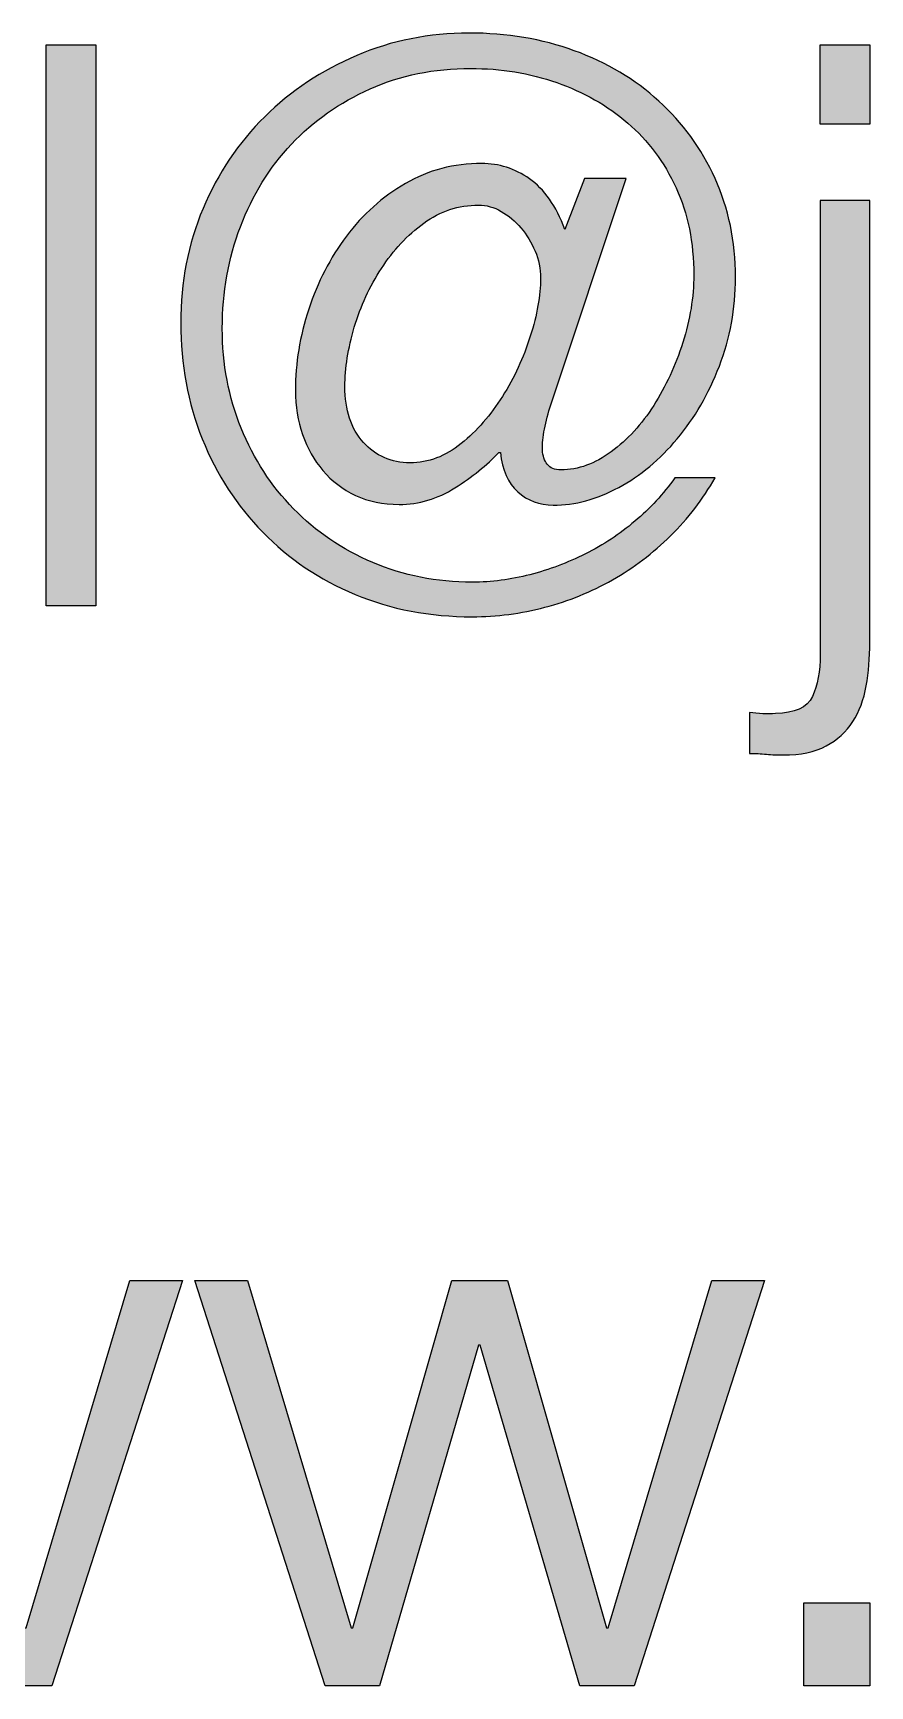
# Paper-space layout 'A1mask' of a CAD drawing. Extents: x 20 to 830, y 20 to 585.
# Drawn here: x 705.82 to 709.95, y 63.92 to 72.08 of the extents above; entities that cross this region are included whole.
import ezdxf
from ezdxf.enums import TextEntityAlignment as Align

# ---------------------------------------------------------------- set-up
doc = ezdxf.new("R2010")
doc.units = 0
doc.layers.get('0').update_dxf_attribs({"linetype": 'CONTINUOUS'})
doc.layers.get('Defpoints').update_dxf_attribs({"linetype": 'CONTINUOUS'})
doc.layers.add('JPP_Mask', color=7, linetype='CONTINUOUS')
doc.styles.add('JPP', font='arial.ttf')

# ---------------------------------------------------------------- blocks, each defined once
blk = doc.blocks.new('A1mask')
at = {"true_color": 0x004a91}
h = blk.add_hatch(color=154, dxfattribs=at)
edge = h.paths.add_edge_path(flags=16)
edge.add_spline(control_points=[(692.7493, 56.1451), (692.6678, 56.0855), (692.5983, 56.0111), (692.54, 55.9217), (692.4818, 55.8327), (692.4373, 55.7357), (692.4061, 55.631), (692.3753, 55.5264), (692.3597, 55.4289), (692.3597, 55.3385), (692.3597, 55.2221), (692.39, 55.1302), (692.451, 55.063), (692.5116, 54.9958), (692.5883, 54.9622), (692.6816, 54.9622), (692.772, 54.9622), (692.8562, 54.9939), (692.9339, 55.0573), (693.011, 55.1203), (693.0792, 55.1979), (693.1374, 55.2897), (693.1956, 55.3816), (693.2411, 55.4805), (693.2747, 55.5865), (693.3083, 55.6926), (693.3253, 55.7882), (693.3253, 55.8734), (693.3253, 55.9198), (693.3163, 55.9648), (693.2984, 56.0074), (693.2799, 56.05), (693.2567, 56.0878), (693.2283, 56.1214), (693.1999, 56.155), (693.1677, 56.1825), (693.1313, 56.2029), (693.0953, 56.2237), (693.0579, 56.2341), (693.0191, 56.2341), (692.9206, 56.2341), (692.8307, 56.2043), (692.7493, 56.1451)], knot_values=[0, 0, 0, 0, 1, 1, 1, 2, 2, 2, 3, 3, 3, 4, 4, 4, 5, 5, 5, 6, 6, 6, 7, 7, 7, 8, 8, 8, 9, 9, 9, 10, 10, 10, 11, 11, 11, 12, 12, 12, 13, 13, 13, 14, 14, 14, 14], degree=3, periodic=0)
edge = h.paths.add_edge_path()
edge.add_spline(control_points=[(693.3447, 55.1288), (693.3372, 55.09), (693.3339, 55.0559), (693.3348, 55.0261), (693.3362, 54.9963), (693.3443, 54.9726), (693.3585, 54.9546), (693.3727, 54.9361), (693.3949, 54.9272), (693.4262, 54.9272), (693.5114, 54.9272), (693.5942, 54.957), (693.6742, 55.0166), (693.7542, 55.0758), (693.8243, 55.152), (693.8839, 55.2453), (693.9431, 55.3385), (693.9909, 55.4417), (694.0273, 55.5553), (694.0633, 55.6694), (694.0813, 55.7801), (694.0813, 55.889), (694.0813, 56.049), (694.0524, 56.1924), (693.9942, 56.3193), (693.936, 56.4462), (693.8564, 56.5527), (693.7556, 56.6393), (693.6548, 56.7259), (693.5379, 56.7927), (693.4049, 56.839), (693.2718, 56.8854), (693.1303, 56.9086), (692.9803, 56.9086), (692.7994, 56.9086), (692.6338, 56.875), (692.4837, 56.8078), (692.3337, 56.7406), (692.2044, 56.6497), (692.096, 56.5347), (691.9876, 56.4197), (691.9034, 56.2838), (691.8442, 56.1276), (691.7846, 55.9709), (691.7547, 55.8038), (691.7547, 55.6254), (691.7547, 55.4493), (691.786, 55.2855), (691.848, 55.1326), (691.91, 54.9802), (691.9957, 54.8476), (692.106, 54.7354), (692.2158, 54.6228), (692.346, 54.5343), (692.4974, 54.4699), (692.6484, 54.405), (692.8122, 54.3729), (692.9878, 54.3729), (693.0835, 54.3729), (693.1786, 54.3852), (693.2728, 54.4098), (693.3675, 54.4339), (693.4584, 54.4685), (693.5464, 54.5125), (693.6344, 54.556), (693.7159, 54.61), (693.7906, 54.6734), (693.8654, 54.7364), (693.9317, 54.8083), (693.9885, 54.8883), (693.9885, 54.8883), (694.1864, 54.8883), (694.1864, 54.8883), (694.1267, 54.7823), (694.0538, 54.6867), (693.9672, 54.6015), (693.8806, 54.5163), (693.785, 54.4439), (693.6804, 54.3842), (693.5753, 54.325), (693.464, 54.2796), (693.3466, 54.2488), (693.2288, 54.2176), (693.1095, 54.202), (692.9878, 54.202), (692.7786, 54.202), (692.586, 54.2389), (692.4103, 54.3127), (692.2342, 54.3861), (692.0823, 54.4884), (691.9545, 54.619), (691.8267, 54.7496), (691.7268, 54.9035), (691.6558, 55.0805), (691.5848, 55.2576), (691.5493, 55.4483), (691.5493, 55.6523), (691.5493, 55.854), (691.5862, 56.0419), (691.6596, 56.2166), (691.7334, 56.3913), (691.8347, 56.5423), (691.9644, 56.6705), (692.0937, 56.7983), (692.2447, 56.8992), (692.4179, 56.9725), (692.5912, 57.0464), (692.7758, 57.0833), (692.9722, 57.0833), (693.1587, 57.0833), (693.332, 57.0544), (693.492, 56.9962), (693.6524, 56.938), (693.7911, 56.8551), (693.909, 56.7477), (694.0264, 56.6407), (694.1192, 56.5134), (694.1864, 56.3657), (694.2536, 56.2185), (694.2872, 56.0556), (694.2872, 55.8772), (694.2872, 55.7224), (694.2607, 55.5761), (694.2077, 55.4393), (694.1547, 55.3021), (694.0856, 55.1823), (693.9999, 55.0805), (693.9147, 54.9783), (693.8186, 54.8983), (693.7111, 54.8401), (693.6037, 54.7818), (693.4957, 54.753), (693.3873, 54.753), (693.3201, 54.753), (693.2619, 54.7747), (693.2127, 54.8188), (693.1639, 54.8628), (693.1355, 54.9272), (693.1275, 55.0124), (693.1275, 55.0124), (693.1199, 55.0124), (693.1199, 55.0124), (693.0603, 54.9503), (692.9878, 54.8921), (692.9026, 54.8382), (692.8174, 54.7837), (692.7256, 54.7567), (692.6271, 54.7567), (692.5471, 54.7567), (692.4757, 54.7714), (692.4122, 54.8012), (692.3488, 54.8311), (692.2953, 54.8718), (692.2513, 54.9234), (692.2073, 54.975), (692.1737, 55.0346), (692.1505, 55.1018), (692.1273, 55.169), (692.1154, 55.2415), (692.1154, 55.3191), (692.1154, 55.4535), (692.1372, 55.587), (692.1812, 55.72), (692.2253, 55.8535), (692.2873, 55.9738), (692.3677, 56.0807), (692.4477, 56.1882), (692.5448, 56.2748), (692.6584, 56.3406), (692.772, 56.4064), (692.8974, 56.4395), (693.0347, 56.4395), (693.1199, 56.4395), (693.1985, 56.4144), (693.2709, 56.3638), (693.3433, 56.3136), (693.4015, 56.2303), (693.4456, 56.1139), (693.4456, 56.1139), (693.5426, 56.3657), (693.5426, 56.3657), (693.5426, 56.3657), (693.748, 56.3657), (693.748, 56.3657), (693.748, 56.3657), (693.3755, 55.249), (693.3755, 55.249), (693.3627, 55.2079), (693.3523, 55.1676), (693.3447, 55.1288)], knot_values=[0, 0, 0, 0, 1, 1, 1, 2, 2, 2, 3, 3, 3, 4, 4, 4, 5, 5, 5, 6, 6, 6, 7, 7, 7, 8, 8, 8, 9, 9, 9, 10, 10, 10, 11, 11, 11, 12, 12, 12, 13, 13, 13, 14, 14, 14, 15, 15, 15, 16, 16, 16, 17, 17, 17, 18, 18, 18, 19, 19, 19, 20, 20, 20, 21, 21, 21, 22, 22, 22, 23, 23, 23, 24, 24, 24, 25, 25, 25, 26, 26, 26, 27, 27, 27, 28, 28, 28, 29, 29, 29, 30, 30, 30, 31, 31, 31, 32, 32, 32, 33, 33, 33, 34, 34, 34, 35, 35, 35, 36, 36, 36, 37, 37, 37, 38, 38, 38, 39, 39, 39, 40, 40, 40, 41, 41, 41, 42, 42, 42, 43, 43, 43, 44, 44, 44, 45, 45, 45, 46, 46, 46, 47, 47, 47, 48, 48, 48, 49, 49, 49, 50, 50, 50, 51, 51, 51, 52, 52, 52, 53, 53, 53, 54, 54, 54, 55, 55, 55, 56, 56, 56, 57, 57, 57, 58, 58, 58, 59, 59, 59, 60, 60, 60, 61, 61, 61, 62, 62, 62, 63, 63, 63, 63], degree=3, periodic=0)
for points in [[(691.1304, 57.0251), (690.8861, 57.0251), (690.8861, 54.2564), (691.1304, 54.2564)], [(694.9499, 57.0251), (694.7057, 57.0251), (694.7057, 56.6336), (694.9499, 56.6336)], [(691.5578, 50.9254), (691.2979, 50.9254), (690.7862, 49.2114), (690.7782, 49.2114), (690.2897, 50.9254), (690.0142, 50.9254), (689.5257, 49.2114), (689.5181, 49.2114), (689.0059, 50.9254), (688.7465, 50.9254), (689.3898, 48.9245), (689.6578, 48.9245), (690.1463, 50.6073), (690.1538, 50.6073), (690.6466, 48.9245), (690.914, 48.9245)], [(694.4311, 50.9254), (694.1712, 50.9254), (693.6595, 49.2114), (693.6515, 49.2114), (693.163, 50.9254), (692.8875, 50.9254), (692.399, 49.2114), (692.3914, 49.2114), (691.8792, 50.9254), (691.6198, 50.9254), (692.2631, 48.9245), (692.531, 48.9245), (693.0195, 50.6073), (693.0271, 50.6073), (693.5199, 48.9245), (693.7873, 48.9245)], [(694.9509, 49.3354), (694.6252, 49.3354), (694.6252, 48.9245), (694.9509, 48.9245)]]:
    blk.add_hatch(color=154, dxfattribs=at).paths.add_polyline_path(points)
h = blk.add_hatch(color=154, dxfattribs=at)
edge = h.paths.add_edge_path()
edge.add_spline(control_points=[(694.9499, 54.0742), (694.9499, 54.0742), (694.9499, 56.2573), (694.9499, 56.2573), (694.9499, 56.2573), (694.8888, 56.2573), (694.8278, 56.2573)], knot_values=[13.49999, 13.49999, 13.49999, 13.49999, 14.49999, 14.49999, 14.49999, 15, 15, 15, 15], degree=3, periodic=0)
edge.add_spline(control_points=[(694.8278, 56.2573), (694.7667, 56.2573), (694.7057, 56.2573), (694.7057, 56.2573), (694.7057, 56.2573), (694.7057, 56.2573), (694.7057, 56.2573)], knot_values=[12.999756, 12.999756, 12.999756, 12.999756, 13.499746, 13.499746, 13.499746, 13.49999, 13.49999, 13.49999, 13.49999], degree=3, periodic=0)
edge.add_spline(control_points=[(694.7057, 56.2573), (694.7057, 56.2573), (694.7057, 56.2573), (694.7057, 56.2573)], knot_values=[12.999634, 12.999634, 12.999634, 12.999634, 12.999756, 12.999756, 12.999756, 12.999756], degree=3, periodic=0)
edge.add_spline(control_points=[(694.7057, 56.243), (694.7057, 56.2399), (694.7057, 56.2362), (694.7057, 56.2321)], knot_values=[12.937501, 12.937501, 12.937501, 12.937501, 12.953126, 12.953126, 12.953126, 12.953126], degree=3, periodic=0)
edge.add_spline(control_points=[(694.7057, 56.2321), (694.7057, 56.2239), (694.7057, 56.2138), (694.7057, 56.2019)], knot_values=[12.906252, 12.906252, 12.906252, 12.906252, 12.937501, 12.937501, 12.937501, 12.937501], degree=3, periodic=0)
edge.add_spline(control_points=[(694.7057, 56.2019), (694.7057, 56.19), (694.7057, 56.1763), (694.7057, 56.161)], knot_values=[12.875002, 12.875002, 12.875002, 12.875002, 12.906252, 12.906252, 12.906252, 12.906252], degree=3, periodic=0)
edge.add_spline(control_points=[(694.7057, 56.161), (694.7057, 56.1303), (694.7057, 56.0931), (694.7057, 56.0505)], knot_values=[12.812504, 12.812504, 12.812504, 12.812504, 12.875002, 12.875002, 12.875002, 12.875002], degree=3, periodic=0)
edge.add_spline(control_points=[(694.7057, 56.0505), (694.7057, 56.0078), (694.7057, 55.9596), (694.7057, 55.9071)], knot_values=[12.750005, 12.750005, 12.750005, 12.750005, 12.812504, 12.812504, 12.812504, 12.812504], degree=3, periodic=0)
edge.add_spline(control_points=[(694.7057, 55.9071), (694.7057, 55.802), (694.7057, 55.6795), (694.7057, 55.5481)], knot_values=[12.625008, 12.625008, 12.625008, 12.625008, 12.750005, 12.750005, 12.750005, 12.750005], degree=3, periodic=0)
edge.add_spline(control_points=[(694.7057, 55.5481), (694.7057, 55.4168), (694.7057, 55.2767), (694.7057, 55.1366)], knot_values=[12.50001, 12.50001, 12.50001, 12.50001, 12.625008, 12.625008, 12.625008, 12.625008], degree=3, periodic=0)
edge.add_spline(control_points=[(694.7057, 55.1366), (694.7057, 54.8565), (694.7057, 54.5763), (694.7057, 54.3662)], knot_values=[12.250015, 12.250015, 12.250015, 12.250015, 12.50001, 12.50001, 12.50001, 12.50001], degree=3, periodic=0)
edge.add_spline(control_points=[(694.7057, 54.3662), (694.7057, 54.156), (694.7057, 54.0159), (694.7057, 54.0159), (694.7057, 53.9331), (694.6924, 53.864), (694.6668, 53.8086)], knot_values=[11, 11, 11, 11, 11.250015, 11.250015, 11.250015, 12.250015, 12.250015, 12.250015, 12.250015], degree=3, periodic=0)
edge.add_spline(control_points=[(694.6668, 53.8086), (694.6408, 53.7528), (694.5802, 53.7253), (694.4846, 53.7253)], knot_values=[10, 10, 10, 10, 11, 11, 11, 11], degree=3, periodic=0)
edge.add_spline(control_points=[(694.4846, 53.7253), (694.4666, 53.7225), (694.4458, 53.722), (694.4226, 53.7234)], knot_values=[9, 9, 9, 9, 10, 10, 10, 10], degree=3, periodic=0)
edge.add_spline(control_points=[(694.4226, 53.7234), (694.3994, 53.7244), (694.3771, 53.7267), (694.3563, 53.7291)], knot_values=[8, 8, 8, 8, 9, 9, 9, 9], degree=3, periodic=0)
edge.add_spline(control_points=[(694.3563, 53.7291), (694.3563, 53.7291), (694.3563, 53.5274), (694.3563, 53.5274), (694.3852, 53.5274), (694.4126, 53.526), (694.4401, 53.5236)], knot_values=[6, 6, 6, 6, 7, 7, 7, 8, 8, 8, 8], degree=3, periodic=0)
edge.add_spline(control_points=[(694.4401, 53.5236), (694.4671, 53.5208), (694.495, 53.5199), (694.5234, 53.5199)], knot_values=[5, 5, 5, 5, 6, 6, 6, 6], degree=3, periodic=0)
edge.add_spline(control_points=[(694.5234, 53.5199), (694.6086, 53.5199), (694.6791, 53.5345), (694.7345, 53.5644)], knot_values=[4, 4, 4, 4, 5, 5, 5, 5], degree=3, periodic=0)
edge.add_spline(control_points=[(694.7345, 53.5644), (694.7904, 53.5942), (694.8339, 53.6339), (694.8666, 53.6846)], knot_values=[3, 3, 3, 3, 4, 4, 4, 4], degree=3, periodic=0)
edge.add_spline(control_points=[(694.8666, 53.6846), (694.8988, 53.7348), (694.9206, 53.7935), (694.9324, 53.8607), (694.9442, 53.9279), (694.9499, 53.9994), (694.9499, 54.0742)], knot_values=[1, 1, 1, 1, 2, 2, 2, 3, 3, 3, 3], degree=3, periodic=0)
at = {"layer": 'Defpoints', "color": 154, "true_color": 0x004a91}
for points in [[(691.1304, 57.0251), (691.1304, 54.2564), (690.8861, 54.2564), (690.8861, 57.0251), (691.1304, 57.0251)], [(694.9499, 57.0251), (694.9499, 56.6336), (694.7057, 56.6336), (694.7057, 57.0251), (694.9499, 57.0251)], [(689.0059, 50.9254), (689.5181, 49.2114), (689.5257, 49.2114), (690.0142, 50.9254), (690.2897, 50.9254), (690.7782, 49.2114), (690.7862, 49.2114), (691.2979, 50.9254), (691.5578, 50.9254), (690.914, 48.9245), (690.6466, 48.9245), (690.1538, 50.6073), (690.1463, 50.6073), (689.6578, 48.9245), (689.3898, 48.9245), (688.7465, 50.9254), (689.0059, 50.9254)], [(691.8792, 50.9254), (692.3914, 49.2114), (692.399, 49.2114), (692.8875, 50.9254), (693.163, 50.9254), (693.6515, 49.2114), (693.6595, 49.2114), (694.1712, 50.9254), (694.4311, 50.9254), (693.7873, 48.9245), (693.5199, 48.9245), (693.0271, 50.6073), (693.0195, 50.6073), (692.531, 48.9245), (692.2631, 48.9245), (691.6198, 50.9254), (691.8792, 50.9254)], [(694.6252, 49.3354), (694.9509, 49.3354), (694.9509, 48.9245), (694.6252, 48.9245), (694.6252, 49.3354)]]:
    blk.add_lwpolyline(points, dxfattribs=at)
for points, knots in [([(693.3447, 55.1288), (693.3372, 55.09), (693.3339, 55.0559), (693.3348, 55.0261), (693.3362, 54.9963), (693.3443, 54.9726), (693.3585, 54.9546), (693.3727, 54.9361), (693.3949, 54.9272), (693.4262, 54.9272), (693.5114, 54.9272), (693.5942, 54.957), (693.6742, 55.0166), (693.7542, 55.0758), (693.8243, 55.152), (693.8839, 55.2453), (693.9431, 55.3385), (693.9909, 55.4417), (694.0273, 55.5553), (694.0633, 55.6694), (694.0813, 55.7801), (694.0813, 55.889), (694.0813, 56.049), (694.0524, 56.1924), (693.9942, 56.3193), (693.936, 56.4462), (693.8564, 56.5527), (693.7556, 56.6393), (693.6548, 56.7259), (693.5379, 56.7927), (693.4049, 56.839), (693.2718, 56.8854), (693.1303, 56.9086), (692.9803, 56.9086), (692.7994, 56.9086), (692.6338, 56.875), (692.4837, 56.8078), (692.3337, 56.7406), (692.2044, 56.6497), (692.096, 56.5347), (691.9876, 56.4197), (691.9034, 56.2838), (691.8442, 56.1276), (691.7846, 55.9709), (691.7547, 55.8038), (691.7547, 55.6254), (691.7547, 55.4493), (691.786, 55.2855), (691.848, 55.1326), (691.91, 54.9802), (691.9957, 54.8476), (692.106, 54.7354), (692.2158, 54.6228), (692.346, 54.5343), (692.4974, 54.4699), (692.6484, 54.405), (692.8122, 54.3729), (692.9878, 54.3729), (693.0835, 54.3729), (693.1786, 54.3852), (693.2728, 54.4098), (693.3675, 54.4339), (693.4584, 54.4685), (693.5464, 54.5125), (693.6344, 54.556), (693.7159, 54.61), (693.7906, 54.6734), (693.8654, 54.7364), (693.9317, 54.8083), (693.9885, 54.8883), (693.9885, 54.8883), (694.1864, 54.8883), (694.1864, 54.8883), (694.1267, 54.7823), (694.0538, 54.6867), (693.9672, 54.6015), (693.8806, 54.5163), (693.785, 54.4439), (693.6804, 54.3842), (693.5753, 54.325), (693.464, 54.2796), (693.3466, 54.2488), (693.2288, 54.2176), (693.1095, 54.202), (692.9878, 54.202), (692.7786, 54.202), (692.586, 54.2389), (692.4103, 54.3127), (692.2342, 54.3861), (692.0823, 54.4884), (691.9545, 54.619), (691.8267, 54.7496), (691.7268, 54.9035), (691.6558, 55.0805), (691.5848, 55.2576), (691.5493, 55.4483), (691.5493, 55.6523), (691.5493, 55.854), (691.5862, 56.0419), (691.6596, 56.2166), (691.7334, 56.3913), (691.8347, 56.5423), (691.9644, 56.6705), (692.0937, 56.7983), (692.2447, 56.8992), (692.4179, 56.9725), (692.5912, 57.0464), (692.7758, 57.0833), (692.9722, 57.0833), (693.1587, 57.0833), (693.332, 57.0544), (693.492, 56.9962), (693.6524, 56.938), (693.7911, 56.8551), (693.909, 56.7477), (694.0264, 56.6407), (694.1192, 56.5134), (694.1864, 56.3657), (694.2536, 56.2185), (694.2872, 56.0556), (694.2872, 55.8772), (694.2872, 55.7224), (694.2607, 55.5761), (694.2077, 55.4393), (694.1547, 55.3021), (694.0856, 55.1823), (693.9999, 55.0805), (693.9147, 54.9783), (693.8186, 54.8983), (693.7111, 54.8401), (693.6037, 54.7818), (693.4957, 54.753), (693.3873, 54.753), (693.3201, 54.753), (693.2619, 54.7747), (693.2127, 54.8188), (693.1639, 54.8628), (693.1355, 54.9272), (693.1275, 55.0124), (693.1275, 55.0124), (693.1199, 55.0124), (693.1199, 55.0124), (693.0603, 54.9503), (692.9878, 54.8921), (692.9026, 54.8382), (692.8174, 54.7837), (692.7256, 54.7567), (692.6271, 54.7567), (692.5471, 54.7567), (692.4757, 54.7714), (692.4122, 54.8012), (692.3488, 54.8311), (692.2953, 54.8718), (692.2513, 54.9234), (692.2073, 54.975), (692.1737, 55.0346), (692.1505, 55.1018), (692.1273, 55.169), (692.1154, 55.2415), (692.1154, 55.3191), (692.1154, 55.4535), (692.1372, 55.587), (692.1812, 55.72), (692.2253, 55.8535), (692.2873, 55.9738), (692.3677, 56.0807), (692.4477, 56.1882), (692.5448, 56.2748), (692.6584, 56.3406), (692.772, 56.4064), (692.8974, 56.4395), (693.0347, 56.4395), (693.1199, 56.4395), (693.1985, 56.4144), (693.2709, 56.3638), (693.3433, 56.3136), (693.4015, 56.2303), (693.4456, 56.1139), (693.4456, 56.1139), (693.5426, 56.3657), (693.5426, 56.3657), (693.5426, 56.3657), (693.748, 56.3657), (693.748, 56.3657), (693.748, 56.3657), (693.3755, 55.249), (693.3755, 55.249), (693.3627, 55.2079), (693.3523, 55.1676), (693.3447, 55.1288)], [0, 0, 0, 0, 1, 1, 1, 2, 2, 2, 3, 3, 3, 4, 4, 4, 5, 5, 5, 6, 6, 6, 7, 7, 7, 8, 8, 8, 9, 9, 9, 10, 10, 10, 11, 11, 11, 12, 12, 12, 13, 13, 13, 14, 14, 14, 15, 15, 15, 16, 16, 16, 17, 17, 17, 18, 18, 18, 19, 19, 19, 20, 20, 20, 21, 21, 21, 22, 22, 22, 23, 23, 23, 24, 24, 24, 25, 25, 25, 26, 26, 26, 27, 27, 27, 28, 28, 28, 29, 29, 29, 30, 30, 30, 31, 31, 31, 32, 32, 32, 33, 33, 33, 34, 34, 34, 35, 35, 35, 36, 36, 36, 37, 37, 37, 38, 38, 38, 39, 39, 39, 40, 40, 40, 41, 41, 41, 42, 42, 42, 43, 43, 43, 44, 44, 44, 45, 45, 45, 46, 46, 46, 47, 47, 47, 48, 48, 48, 49, 49, 49, 50, 50, 50, 51, 51, 51, 52, 52, 52, 53, 53, 53, 54, 54, 54, 55, 55, 55, 56, 56, 56, 57, 57, 57, 58, 58, 58, 59, 59, 59, 60, 60, 60, 61, 61, 61, 62, 62, 62, 63, 63, 63, 63]), ([(692.7493, 56.1451), (692.6678, 56.0855), (692.5983, 56.0111), (692.54, 55.9217), (692.4818, 55.8327), (692.4373, 55.7357), (692.4061, 55.631), (692.3753, 55.5264), (692.3597, 55.4289), (692.3597, 55.3385), (692.3597, 55.2221), (692.39, 55.1302), (692.451, 55.063), (692.5116, 54.9958), (692.5883, 54.9622), (692.6816, 54.9622), (692.772, 54.9622), (692.8562, 54.9939), (692.9339, 55.0573), (693.011, 55.1203), (693.0792, 55.1979), (693.1374, 55.2897), (693.1956, 55.3816), (693.2411, 55.4805), (693.2747, 55.5865), (693.3083, 55.6926), (693.3253, 55.7882), (693.3253, 55.8734), (693.3253, 55.9198), (693.3163, 55.9648), (693.2984, 56.0074), (693.2799, 56.05), (693.2567, 56.0878), (693.2283, 56.1214), (693.1999, 56.155), (693.1677, 56.1825), (693.1313, 56.2029), (693.0953, 56.2237), (693.0579, 56.2341), (693.0191, 56.2341), (692.9206, 56.2341), (692.8307, 56.2043), (692.7493, 56.1451)], [0, 0, 0, 0, 1, 1, 1, 2, 2, 2, 3, 3, 3, 4, 4, 4, 5, 5, 5, 6, 6, 6, 7, 7, 7, 8, 8, 8, 9, 9, 9, 10, 10, 10, 11, 11, 11, 12, 12, 12, 13, 13, 13, 14, 14, 14, 14]), ([(694.9499, 56.2573), (694.9499, 56.2573), (694.9499, 54.0742), (694.9499, 54.0742), (694.9499, 53.9994), (694.9442, 53.9279), (694.9324, 53.8607), (694.9206, 53.7935), (694.8988, 53.7348), (694.8666, 53.6846), (694.8339, 53.6339), (694.7904, 53.5942), (694.7345, 53.5644), (694.6791, 53.5345), (694.6086, 53.5199), (694.5234, 53.5199), (694.495, 53.5199), (694.4671, 53.5208), (694.4401, 53.5236), (694.4126, 53.526), (694.3852, 53.5274), (694.3563, 53.5274), (694.3563, 53.5274), (694.3563, 53.7291), (694.3563, 53.7291), (694.3771, 53.7267), (694.3994, 53.7244), (694.4226, 53.7234), (694.4458, 53.722), (694.4666, 53.7225), (694.4846, 53.7253), (694.5802, 53.7253), (694.6408, 53.7528), (694.6668, 53.8086), (694.6924, 53.864), (694.7057, 53.9331), (694.7057, 54.0159), (694.7057, 54.0159), (694.7057, 56.2573), (694.7057, 56.2573), (694.7057, 56.2573), (694.9499, 56.2573), (694.9499, 56.2573)], [0, 0, 0, 0, 1, 1, 1, 2, 2, 2, 3, 3, 3, 4, 4, 4, 5, 5, 5, 6, 6, 6, 7, 7, 7, 8, 8, 8, 9, 9, 9, 10, 10, 10, 11, 11, 11, 12, 12, 12, 13, 13, 13, 14, 14, 14, 14])]:
    blk.add_open_spline(points, degree=3, knots=knots, dxfattribs=at)
at = {"color": 7, "style": 'JPP'}
for tag, p in [('Client', (748, 120)), ('Project1', (748, 95)), ('Project2', (748, 87.5)), ('Project3', (748, 80)), ('Title1', (748, 62.5)), ('Title2', (748, 55)), ('Title3', (748, 47.5)), ('Status', (640, 12.5))]:
    blk.add_attdef(tag, text='', height=3.5, dxfattribs=at).set_placement(p, align=Align.MIDDLE_LEFT)
at = {"color": 2, "style": 'JPP'}
for tag, p in [('Scale', (667.5, 30)), ('Checked', (757.5, 30)), ('Drawn', (712.5, 30)), ('Date', (802.5, 30))]:
    blk.add_attdef(tag, text='', height=2, dxfattribs=at).set_placement(p, align=Align.MIDDLE_CENTER)
at = {"color": 6, "style": 'JPP'}
for tag, p in [('Ref', (730, 12.5)), ('DrgNo.', (772, 12.5))]:
    blk.add_attdef(tag, text='', height=4, dxfattribs=at).set_placement(p, align=Align.MIDDLE_LEFT)
blk.add_attdef('Rev', text='', height=4, dxfattribs=at).set_placement((806.2747, 12.5), align=Align.MIDDLE_CENTER)

psp = doc.layouts.new('A1mask')

# ---------------------------------------------------------------- block references
at = {"layer": 'JPP_Mask'}
psp.add_blockref('A1mask', (15, 15), dxfattribs=at)

doc.saveas('drawing.dxf')
